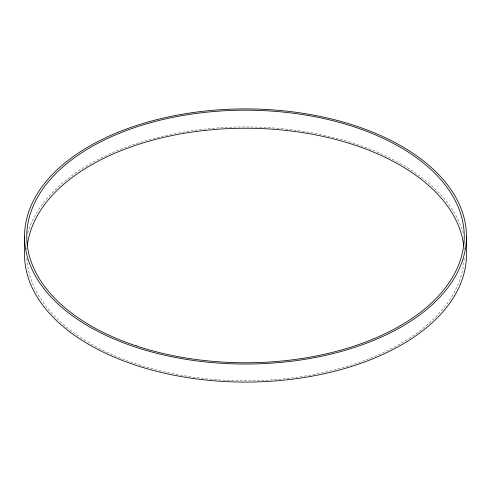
<?xml version="1.0" encoding="UTF-8"?>
<svg xmlns="http://www.w3.org/2000/svg" width="491" height="491" viewBox="0 0 491 491"><rect width="100%" height="100%" fill="white"/><g stroke="black" fill="none" stroke-linecap="round" stroke-linejoin="round"><path stroke-width="0.37" stroke-dasharray="2.46 1.84" d="M464.24 247.752L464.24 249.256M26.76 247.752L26.76 249.256M464.142 258.248A218.74 126.291 0 0 1 245.5 380.807A218.74 126.291 0 0 1 26.858 258.248M27.692 233.078A220.95 127.562 0 0 1 245.5 126.954A220.95 127.562 0 0 1 463.308 233.078"/><path stroke-width="0.74" d="M466.45 236.478A220.95 127.562 0 0 1 135.025 346.953A220.95 127.562 0 0 1 135.025 126.003A220.95 127.562 0 0 1 466.45 236.478L466.45 254.522A220.95 127.562 0 0 1 245.5 382.084A220.95 127.562 0 0 1 24.55 254.522L24.55 236.478M27.312 245.543A218.74 126.291 0 0 1 245.5 128.231A218.74 126.291 0 0 1 463.688 245.543M136.13 345.848A218.74 126.291 0 0 0 464.24 236.478A218.74 126.291 0 0 0 136.13 127.108A218.74 126.291 0 0 0 136.13 345.848"/></g></svg>
